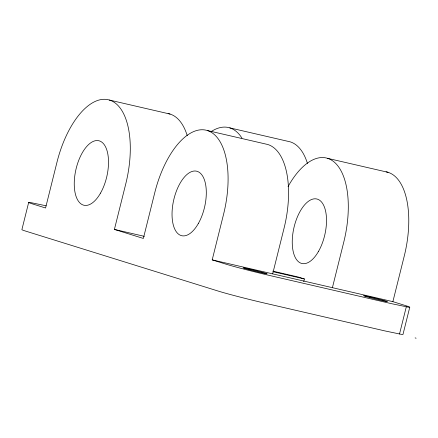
<?xml version="1.0" encoding="UTF-8"?>
<svg xmlns="http://www.w3.org/2000/svg" width="438" height="438" viewBox="0 0 438 438"><rect width="100%" height="100%" fill="white"/><g stroke="black" fill="none" stroke-linecap="round" stroke-linejoin="round"><path stroke-width="0.66" d="M28.684 202.405L21.9 229.616A35.341 1.111 14 0 0 25.941 231.198L218.255 291.089A35.341 1.111 14 0 0 264.672 303.118L384.887 330.914L401.526 334.38A35.341 1.111 14 0 0 402.982 334.446L409.765 307.241M272.671 273.865L284.07 228.154A75.188 35.971 -77 0 0 267.832 144.518L207.355 130.535A75.188 35.971 -77 0 0 154.756 192.731L143.357 238.442L114.406 229.424L125.805 183.719A75.188 35.971 -77 0 0 109.56 100.083L170.037 114.066M212.2 259.882L392.881 301.656L405.725 305.658A35.341 1.111 14 0 1 408.309 307.169L391.671 303.704L271.456 275.907A35.341 1.111 14 0 1 225.039 263.879L212.2 259.882L223.594 214.171A75.188 35.971 -77 0 0 207.355 130.535M303.748 281.612L304.41 278.957L297.988 276.953L272.764 271.122M332.409 287.673L343.803 241.968A75.188 35.971 -77 0 0 335.579 163.314A75.188 35.971 -77 0 0 288.034 186.626M392.881 301.656L404.279 255.951A75.188 35.971 -77 0 0 386.092 171.827M399.516 334.024L406.3 306.819M46.116 205.794L30.14 202.476A35.341 1.111 14 0 0 32.724 203.988L45.568 207.99L56.962 162.279A75.188 35.971 -77 0 1 109.56 100.083M229.775 127.874L290.246 141.857A75.188 35.971 -77 0 1 307.443 163.451M327.564 158.332L388.041 172.315M114.406 229.424L144.31 236.339M273.213 271.741L304.41 278.957M415.12 337.901L416.1 338.207M211.319 131.488A75.188 35.971 -77 0 1 241.924 138.09M168.088 113.579A75.188 35.971 -77 0 1 187.234 135.66M369.229 297.44A12.231 0.383 14 0 0 387.351 301.634A12.231 0.383 14 0 0 369.891 296.92A12.231 0.383 14 0 0 369.229 297.44M318.508 251.385A33.102 15.839 -77 0 0 317.391 199.142A33.102 15.839 -77 0 0 292.255 243.21A33.102 15.839 -77 0 0 318.508 251.385M249.014 269.649A12.231 0.383 14 0 0 267.142 273.838A12.231 0.383 14 0 0 249.676 269.129A12.231 0.383 14 0 0 249.014 269.649M198.299 223.594A33.102 15.839 -77 0 0 197.177 171.346A33.102 15.839 -77 0 0 172.046 215.419A33.102 15.839 -77 0 0 198.299 223.594M100.505 193.136A33.102 15.839 -77 0 0 99.388 140.894A33.102 15.839 -77 0 0 74.257 184.962A33.102 15.839 -77 0 0 100.505 193.136"/></g></svg>
